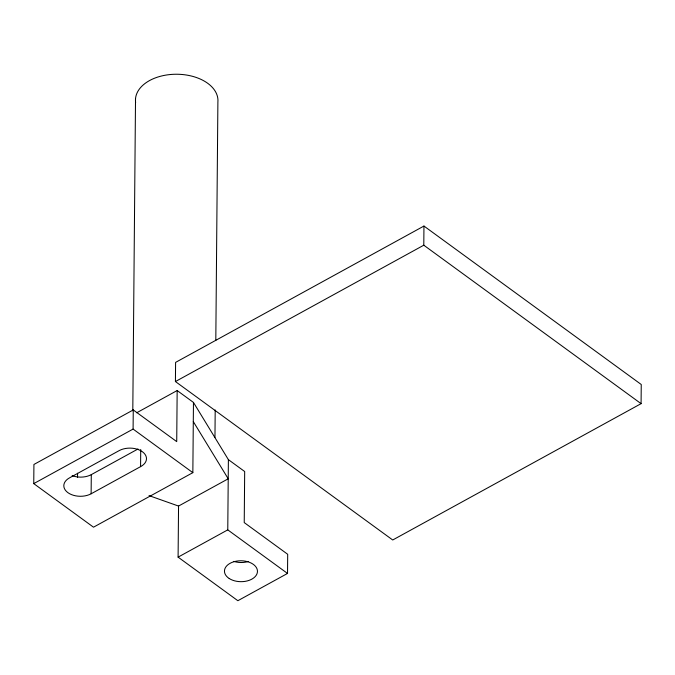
<?xml version="1.0" encoding="UTF-8"?>
<svg xmlns="http://www.w3.org/2000/svg" width="675" height="675" viewBox="0 0 675 675"><rect width="100%" height="100%" fill="white"/><g stroke="black" fill="none" stroke-linecap="round" stroke-linejoin="round"><path stroke-width="1.01" d="M177.162 390.547L193.463 402.435L192.847 472.66L93.504 527.192L33.75 483.621L33.919 464.468L133.262 409.936L176.723 441.619L177.162 390.547L136.696 412.771M77.541 477.394L77.574 473.226M91.125 493.788L140.577 466.636A16.504 10.454 0.5 0 0 142.644 451.921A16.504 10.454 0.5 0 0 119.399 450.495L69.508 477.875A16.504 10.454 0.5 0 0 67.846 492.615A16.504 10.454 0.5 0 0 91.125 493.788L91.294 474.635L137.995 448.993M132.798 410.771L135.523 98.66M192.847 472.66L133.093 429.081L133.262 409.936M140.577 466.636L140.721 449.499M175.424 381.544L175.593 362.391L423.951 226.049L641.25 384.505L641.081 403.658L392.723 539.992L175.424 381.544L423.79 245.202L423.951 226.049M193.463 402.435L228.386 459.641L244.679 471.521L244.232 522.593L287.693 554.285L287.525 573.438L237.853 600.708L178.099 557.137L178.546 506.064L228.218 478.794L193.295 421.588M214.962 437.375L215.198 409.961M215.806 340.369L217.89 102.068A41.251 26.131 0.5 0 0 175.972 74.242A41.251 26.131 0.5 0 0 135.633 102.575M287.525 573.438L227.77 529.867L228.386 459.641M33.75 483.621L133.093 429.081M178.099 557.137L227.77 529.867M149.032 495.619L178.546 506.064M423.79 245.202L641.081 403.658M248.349 561.507A16.504 10.454 0.5 0 1 233.753 561.389M91.294 474.635A16.504 10.454 0.5 0 1 72.149 475.656M229.23 578.517A16.504 10.454 0.5 0 0 256.88 574.071A16.504 10.454 0.5 0 0 236.773 561.094A16.504 10.454 0.5 0 0 229.23 578.517"/></g></svg>
